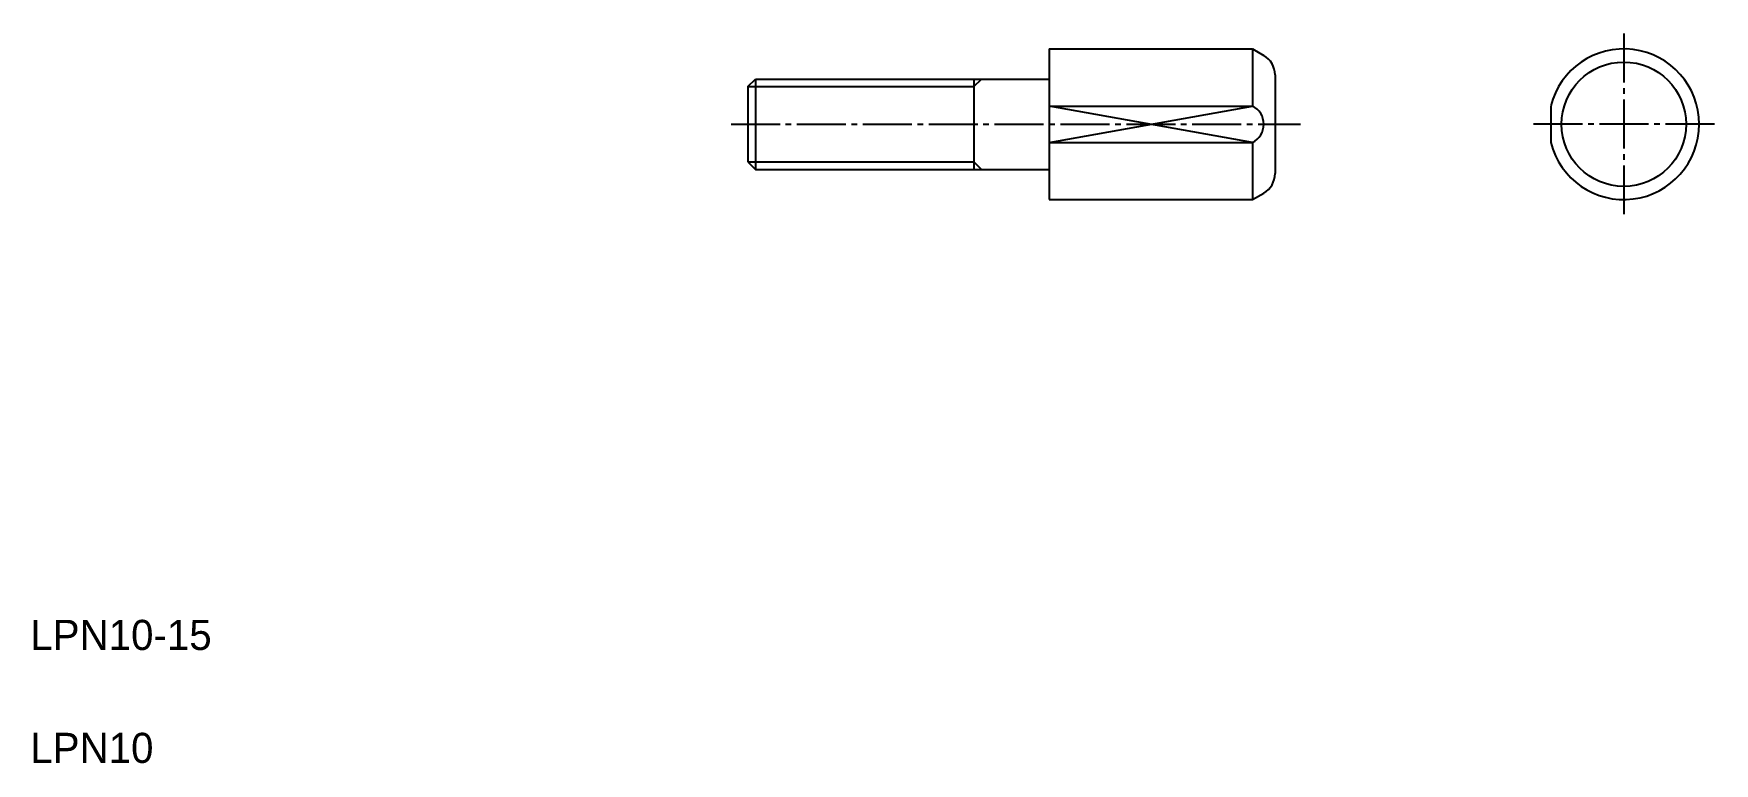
# Model space of a CAD drawing. Extents: x 5 to 117, y 5 to 53.
import ezdxf

# ---------------------------------------------------------------- set-up
doc = ezdxf.new("R2010")
doc.units = 0
doc.header["$LTSCALE"] = 0.25
doc.linetypes.add('CENTER', pattern=[17.5, 13, -1.5, 1.5, -1.5])
doc.layers.get('0').update_dxf_attribs({"linetype": 'CONTINUOUS'})
doc.layers.add('CENTER', color=1, linetype='CENTER')
doc.styles.get("Standard").update_dxf_attribs({"font": 'txt', "height": 1.6})

msp = doc.modelspace()

# ---------------------------------------------------------------- linework, layer by layer
at = {"linetype": 'CONTINUOUS'}
for p, q in [((72.65, 52.4), (86.15, 52.4)), ((72.65, 52.4), (72.65, 42.4)), ((86.15, 52.4), (86.15, 48.61)), ((86.15, 52.4), (86.9, 51.97)), ((52.65, 49.9), (53.15, 50.4)), ((53.15, 50.4), (72.65, 50.4)), ((53.15, 50.4), (53.15, 44.4)), ((67.65, 50.4), (67.65, 44.4)), ((87.65, 50.67), (87.65, 44.13)), ((52.65, 49.9), (52.65, 44.9)), ((72.65, 48.61), (86.15, 48.61)), ((105.96, 48.61), (105.96, 46.18)), ((72.65, 46.18), (86.15, 46.18)), ((86.15, 46.18), (86.15, 42.4)), ((52.65, 44.9), (53.15, 44.4)), ((53.15, 44.4), (72.65, 44.4)), ((86.15, 42.4), (86.9, 42.83)), ((72.65, 42.4), (86.15, 42.4))]:
    msp.add_line(p, q, dxfattribs=at)
at = {"color": 3, "linetype": 'CONTINUOUS'}
for p, q in [((67.65, 49.9), (68.15, 50.4)), ((52.65, 49.9), (67.65, 49.9)), ((86.15, 46.18), (72.65, 48.61)), ((72.65, 46.18), (86.15, 48.61)), ((52.65, 44.9), (67.65, 44.9)), ((67.65, 44.9), (68.15, 44.4))]:
    msp.add_line(p, q, dxfattribs=at)
for p, q in [((105.96, 48.01), (105.96, 48.01)), ((105.96, 47.4), (105.96, 47.4))]:
    msp.add_line(p, q)
at = {"linetype": 'CONTINUOUS'}
msp.add_circle((110.81, 47.4), 4.13, dxfattribs=at)
for centre, radius, start, end in [((86.15, 50.67), 1.5, 0, 60), ((110.81, 47.4), 5, 194.0699, 165.9301), ((85.54, 47.4), 1.36, 296.6494, 63.3506), ((86.15, 44.13), 1.5, 300, 0)]:
    msp.add_arc(centre, radius, start, end, dxfattribs=at)
at = {"layer": 'CENTER', "color": 1, "linetype": 'CENTER'}
for p, q in [((110.81, 53.42), (110.81, 41.38)), ((51.53, 47.4), (89.35, 47.4)), ((116.82, 47.4), (104.79, 47.4))]:
    msp.add_line(p, q, dxfattribs=at)

# ---------------------------------------------------------------- texts
for s, p in [('LPN10-15', (5, 12.5)), ('LPN10', (5, 5))]:
    msp.add_text(s, height=2).set_placement(p)

doc.saveas('drawing.dxf')
